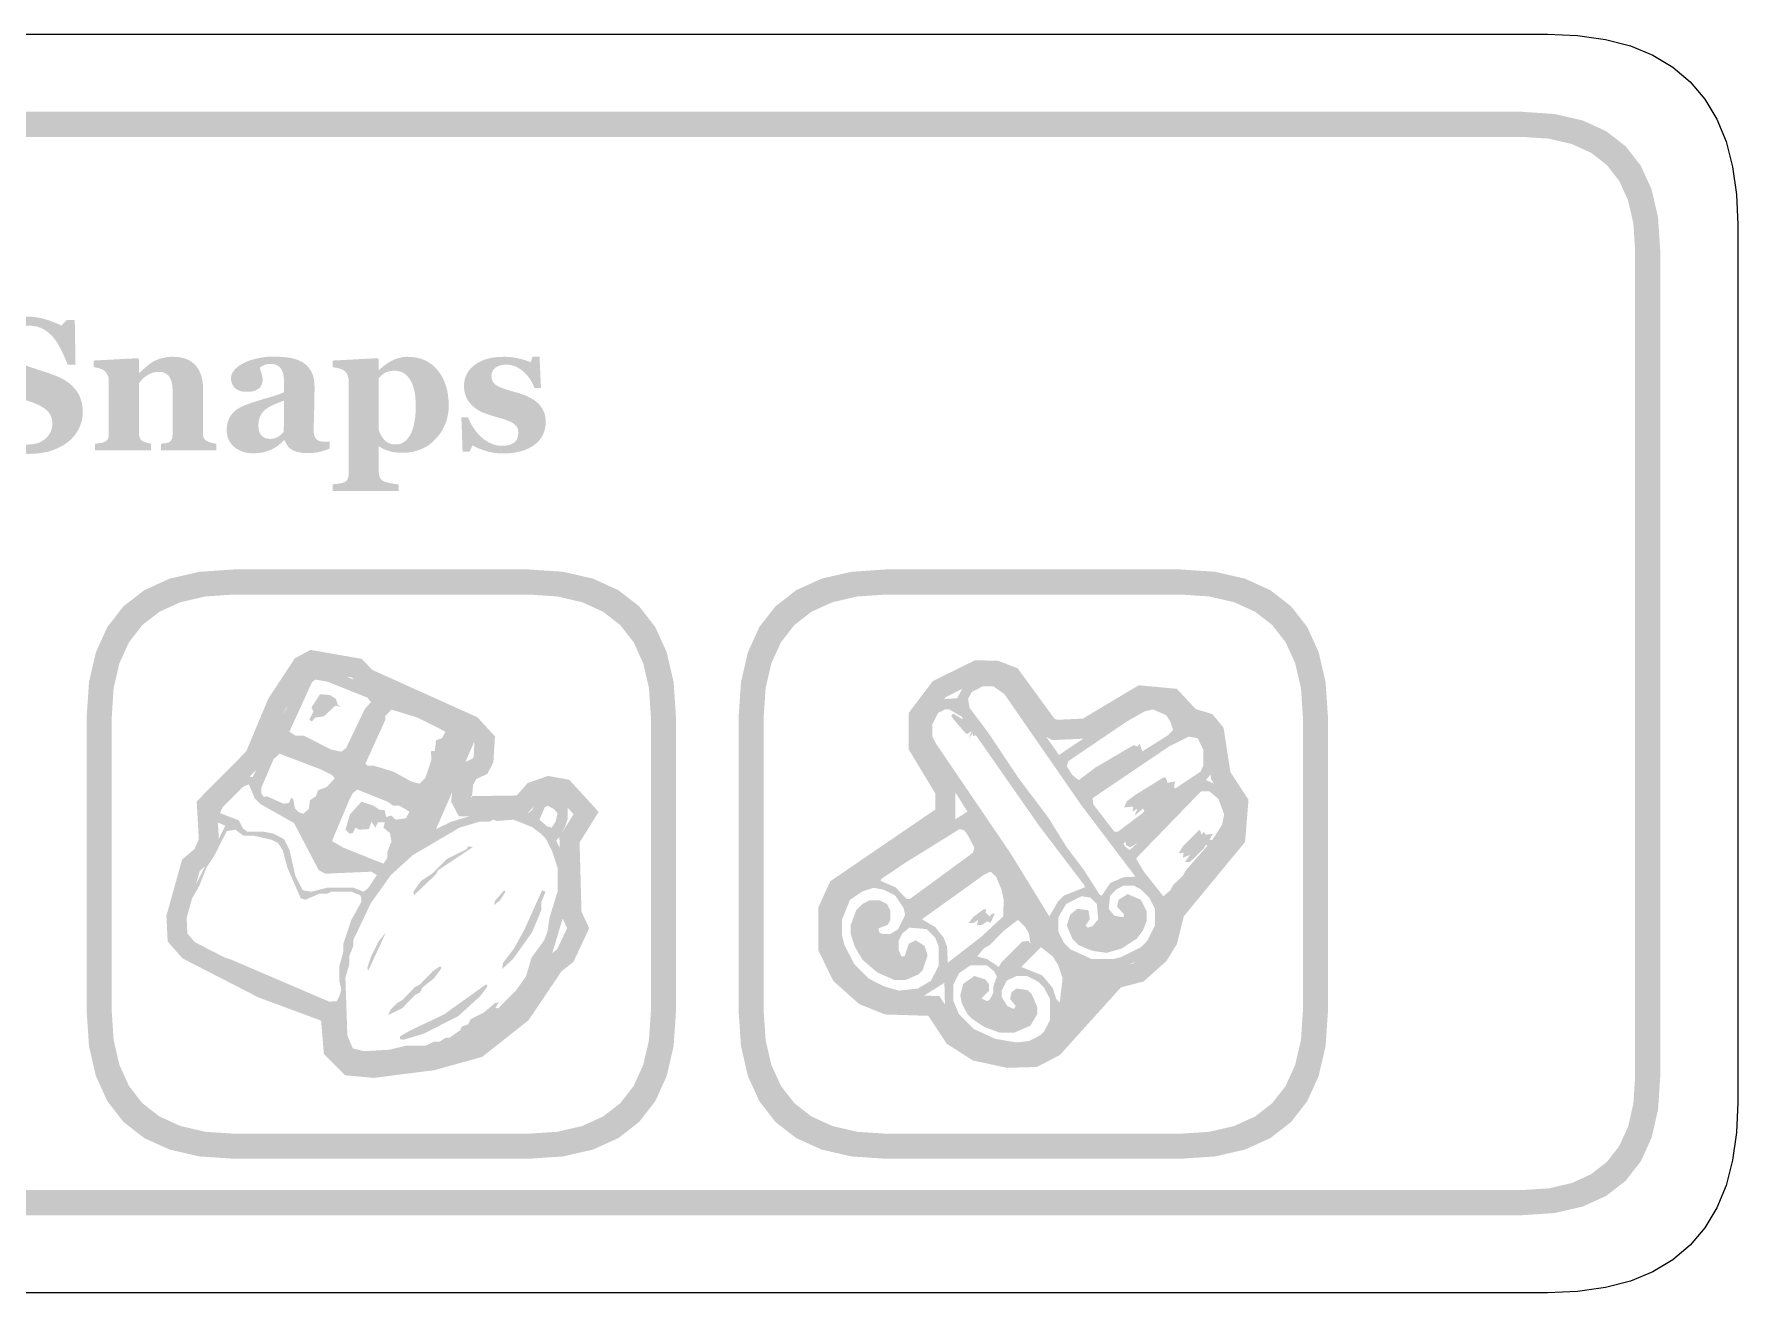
# Model space of a CAD drawing. Header units: millimetres. Extents: x 6 to 294, y 109 to 451.
# Drawn here: x 110.86 to 138.04, y 316.86 to 336.94 of the extents above; entities that cross this region are included whole.
import ezdxf

# ---------------------------------------------------------------- set-up
doc = ezdxf.new("R2010")
doc.units = ezdxf.units.MM
doc.layers.add('CUT', color=1, linetype='Continuous')
doc.layers.add('RASTER', color=7, linetype='Continuous')

msp = doc.modelspace()

# ---------------------------------------------------------------- hatches: boundary and pattern name
at = {"layer": 'RASTER'}
h = msp.add_hatch(color=7, dxfattribs=at)
h.paths.add_polyline_path([(75.2, 333.501), (75.234, 334.016), (75.338, 334.463), (75.509, 334.841), (75.75, 335.151), (76.059, 335.391), (76.438, 335.563), (76.884, 335.666), (77.4, 335.701), (134.6, 335.701), (135.116, 335.666), (135.563, 335.563), (135.941, 335.391), (136.25, 335.151), (136.491, 334.841), (136.663, 334.463), (136.766, 334.016), (136.8, 333.501), (136.8, 320.301), (136.766, 319.785), (136.663, 319.338), (136.491, 318.96), (136.25, 318.651), (135.941, 318.41), (135.563, 318.238), (135.116, 318.135), (134.6, 318.101), (77.4, 318.101), (76.884, 318.135), (76.438, 318.238), (76.059, 318.41), (75.75, 318.651), (75.509, 318.96), (75.338, 319.338), (75.234, 319.785), (75.2, 320.301)])
h.paths.add_polyline_path([(75.6, 333.501), (75.6, 320.301), (75.628, 319.879), (75.712, 319.513), (75.853, 319.204), (76.05, 318.951), (76.303, 318.754), (76.613, 318.613), (76.978, 318.529), (77.4, 318.501), (134.6, 318.501), (135.022, 318.529), (135.388, 318.613), (135.697, 318.754), (135.95, 318.951), (136.147, 319.204), (136.288, 319.513), (136.372, 319.879), (136.4, 320.301), (136.4, 333.501), (136.372, 333.923), (136.288, 334.288), (136.147, 334.598), (135.95, 334.851), (135.697, 335.048), (135.388, 335.188), (135.022, 335.273), (134.6, 335.301), (77.4, 335.301), (76.978, 335.273), (76.613, 335.188), (76.303, 335.048), (76.05, 334.851), (75.853, 334.598), (75.712, 334.288), (75.628, 333.923), (75.6, 333.501)], flags=0)
for points in [[(110.775, 330.245), (110.727, 330.246), (110.681, 330.248), (110.635, 330.252), (110.591, 330.257), (110.547, 330.263), (110.503, 330.271), (110.461, 330.281), (110.419, 330.292), (110.379, 330.304), (110.34, 330.317), (110.303, 330.33), (110.267, 330.343), (110.233, 330.357), (110.201, 330.372), (110.17, 330.387), (110.14, 330.403), (110.039, 330.301), (109.915, 330.301), (109.896, 331.052), (110.022, 331.052), (110.033, 331.025), (110.044, 330.998), (110.057, 330.97), (110.07, 330.942), (110.084, 330.914), (110.099, 330.885), (110.114, 330.856), (110.13, 330.827), (110.147, 330.797), (110.164, 330.769), (110.182, 330.741), (110.201, 330.714), (110.221, 330.688), (110.241, 330.663), (110.261, 330.638), (110.282, 330.614), (110.305, 330.59), (110.328, 330.567), (110.352, 330.546), (110.377, 330.525), (110.402, 330.506), (110.428, 330.488), (110.455, 330.471), (110.482, 330.455), (110.511, 330.44), (110.54, 330.428), (110.571, 330.417), (110.602, 330.408), (110.635, 330.402), (110.669, 330.397), (110.705, 330.394), (110.741, 330.393), (110.789, 330.395), (110.835, 330.399), (110.877, 330.407), (110.917, 330.417), (110.954, 330.431), (110.987, 330.448), (111.018, 330.468), (111.046, 330.49), (111.071, 330.516), (111.093, 330.542), (111.111, 330.571), (111.126, 330.601), (111.138, 330.632), (111.146, 330.665), (111.151, 330.7), (111.153, 330.736), (111.151, 330.766), (111.147, 330.794), (111.14, 330.822), (111.13, 330.848), (111.117, 330.873), (111.102, 330.896), (111.084, 330.919), (111.063, 330.94), (111.038, 330.961), (111.011, 330.98), (110.981, 330.999), (110.948, 331.017), (110.911, 331.035), (110.872, 331.052), (110.829, 331.068), (110.783, 331.083), (110.753, 331.093), (110.723, 331.102), (110.694, 331.112), (110.665, 331.121), (110.637, 331.13), (110.61, 331.139), (110.583, 331.148), (110.557, 331.156), (110.532, 331.165), (110.506, 331.173), (110.481, 331.182), (110.457, 331.19), (110.433, 331.199), (110.409, 331.208), (110.386, 331.216), (110.363, 331.225), (110.312, 331.247), (110.265, 331.271), (110.221, 331.298), (110.18, 331.327), (110.143, 331.358), (110.109, 331.391), (110.079, 331.426), (110.052, 331.464), (110.028, 331.503), (110.007, 331.544), (109.99, 331.585), (109.975, 331.628), (109.964, 331.672), (109.956, 331.717), (109.952, 331.764), (109.95, 331.811), (109.951, 331.841), (109.953, 331.871), (109.957, 331.901), (109.963, 331.93), (109.971, 331.959), (109.98, 331.988), (109.99, 332.017), (110.003, 332.045), (110.017, 332.072), (110.032, 332.099), (110.049, 332.126), (110.068, 332.151), (110.087, 332.176), (110.109, 332.2), (110.132, 332.223), (110.156, 332.246), (110.182, 332.267), (110.208, 332.286), (110.237, 332.304), (110.267, 332.322), (110.299, 332.338), (110.332, 332.354), (110.367, 332.369), (110.404, 332.382), (110.442, 332.395), (110.481, 332.405), (110.521, 332.414), (110.562, 332.422), (110.603, 332.428), (110.645, 332.432), (110.688, 332.434), (110.732, 332.435), (110.775, 332.434), (110.817, 332.432), (110.859, 332.428), (110.9, 332.423), (110.94, 332.416), (110.979, 332.408), (111.018, 332.399), (111.056, 332.387), (111.093, 332.376), (111.127, 332.364), (111.16, 332.352), (111.191, 332.34), (111.219, 332.328), (111.246, 332.316), (111.271, 332.304), (111.293, 332.292), (111.383, 332.379), (111.51, 332.379), (111.522, 331.67), (111.396, 331.67), (111.385, 331.699), (111.373, 331.728), (111.361, 331.757), (111.348, 331.786), (111.335, 331.815), (111.321, 331.845), (111.307, 331.874), (111.292, 331.904), (111.278, 331.933), (111.262, 331.961), (111.247, 331.988), (111.232, 332.013), (111.216, 332.038), (111.2, 332.06), (111.184, 332.082), (111.167, 332.103), (111.149, 332.123), (111.13, 332.143), (111.11, 332.161), (111.09, 332.179), (111.069, 332.195), (111.047, 332.211), (111.025, 332.225), (111.002, 332.238), (110.978, 332.25), (110.953, 332.26), (110.927, 332.269), (110.9, 332.276), (110.872, 332.281), (110.843, 332.285), (110.813, 332.288), (110.782, 332.289), (110.743, 332.287), (110.706, 332.283), (110.671, 332.276), (110.638, 332.266), (110.607, 332.254), (110.577, 332.238), (110.549, 332.22), (110.523, 332.199), (110.5, 332.176), (110.48, 332.152), (110.462, 332.126), (110.448, 332.099), (110.437, 332.071), (110.429, 332.041), (110.425, 332.01), (110.423, 331.978), (110.424, 331.948), (110.429, 331.919), (110.435, 331.891), (110.445, 331.865), (110.457, 331.84), (110.472, 331.817), (110.49, 331.795), (110.51, 331.774), (110.534, 331.755), (110.56, 331.736), (110.589, 331.718), (110.622, 331.7), (110.657, 331.683), (110.696, 331.666), (110.737, 331.651), (110.782, 331.635), (110.809, 331.626), (110.836, 331.617), (110.864, 331.608), (110.891, 331.599), (110.919, 331.589), (110.947, 331.58), (110.975, 331.571), (111.003, 331.562), (111.031, 331.553), (111.058, 331.544), (111.084, 331.535), (111.11, 331.526), (111.134, 331.517), (111.158, 331.509), (111.181, 331.5), (111.204, 331.492), (111.255, 331.47), (111.304, 331.447), (111.349, 331.421), (111.391, 331.394), (111.43, 331.365), (111.465, 331.334), (111.498, 331.3), (111.527, 331.265), (111.553, 331.228), (111.575, 331.189), (111.594, 331.147), (111.61, 331.104), (111.622, 331.058), (111.631, 331.01), (111.636, 330.96), (111.637, 330.907), (111.636, 330.874), (111.634, 330.84), (111.629, 330.807), (111.622, 330.775), (111.613, 330.742), (111.602, 330.71), (111.589, 330.678), (111.574, 330.646), (111.558, 330.616), (111.54, 330.586), (111.521, 330.558), (111.5, 330.531), (111.479, 330.506), (111.455, 330.481), (111.431, 330.459), (111.405, 330.437), (111.375, 330.415), (111.344, 330.394), (111.312, 330.374), (111.278, 330.355), (111.244, 330.338), (111.208, 330.322), (111.171, 330.308), (111.134, 330.295), (111.094, 330.283), (111.053, 330.273), (111.011, 330.265), (110.967, 330.258), (110.921, 330.252), (110.874, 330.248), (110.825, 330.246), (110.775, 330.245)], [(113.767, 330.301), (112.885, 330.301), (112.885, 330.408), (112.893, 330.408), (112.9, 330.409), (112.908, 330.41), (112.916, 330.411), (112.925, 330.412), (112.934, 330.413), (112.943, 330.414), (112.953, 330.415), (112.962, 330.416), (112.971, 330.418), (112.98, 330.419), (112.988, 330.421), (112.995, 330.423), (113.001, 330.425), (113.008, 330.427), (113.013, 330.43), (113.02, 330.434), (113.027, 330.439), (113.034, 330.444), (113.039, 330.449), (113.045, 330.456), (113.049, 330.462), (113.053, 330.469), (113.057, 330.477), (113.06, 330.485), (113.063, 330.494), (113.065, 330.504), (113.067, 330.515), (113.068, 330.526), (113.069, 330.539), (113.07, 330.553), (113.07, 330.567), (113.07, 331.253), (113.069, 331.289), (113.067, 331.323), (113.062, 331.355), (113.056, 331.384), (113.049, 331.411), (113.039, 331.435), (113.028, 331.458), (113.015, 331.478), (113.001, 331.495), (112.984, 331.511), (112.967, 331.524), (112.947, 331.534), (112.926, 331.543), (112.903, 331.549), (112.879, 331.552), (112.853, 331.553), (112.839, 331.553), (112.824, 331.552), (112.81, 331.551), (112.797, 331.549), (112.783, 331.546), (112.77, 331.543), (112.757, 331.54), (112.744, 331.536), (112.732, 331.531), (112.719, 331.526), (112.707, 331.52), (112.694, 331.514), (112.682, 331.507), (112.67, 331.5), (112.657, 331.493), (112.645, 331.484), (112.635, 331.477), (112.625, 331.47), (112.616, 331.462), (112.607, 331.455), (112.599, 331.447), (112.591, 331.44), (112.584, 331.432), (112.577, 331.424), (112.571, 331.417), (112.565, 331.409), (112.559, 331.402), (112.554, 331.395), (112.548, 331.389), (112.543, 331.382), (112.538, 331.376), (112.534, 331.37), (112.534, 330.584), (112.534, 330.571), (112.535, 330.559), (112.536, 330.547), (112.538, 330.536), (112.54, 330.526), (112.542, 330.516), (112.545, 330.507), (112.549, 330.498), (112.553, 330.489), (112.557, 330.482), (112.562, 330.474), (112.568, 330.468), (112.574, 330.461), (112.581, 330.456), (112.589, 330.45), (112.597, 330.446), (112.603, 330.443), (112.609, 330.439), (112.616, 330.436), (112.623, 330.433), (112.631, 330.43), (112.639, 330.428), (112.647, 330.425), (112.656, 330.422), (112.664, 330.42), (112.673, 330.418), (112.682, 330.416), (112.69, 330.414), (112.699, 330.412), (112.707, 330.41), (112.716, 330.409), (112.724, 330.408), (112.724, 330.301), (111.834, 330.301), (111.834, 330.408), (111.843, 330.408), (111.852, 330.409), (111.861, 330.41), (111.871, 330.411), (111.88, 330.412), (111.889, 330.413), (111.898, 330.415), (111.908, 330.416), (111.917, 330.417), (111.926, 330.419), (111.934, 330.42), (111.942, 330.422), (111.95, 330.424), (111.958, 330.426), (111.965, 330.428), (111.971, 330.43), (111.983, 330.434), (111.993, 330.439), (112.002, 330.444), (112.011, 330.45), (112.019, 330.457), (112.025, 330.464), (112.031, 330.471), (112.036, 330.48), (112.04, 330.488), (112.044, 330.498), (112.047, 330.508), (112.049, 330.518), (112.051, 330.53), (112.052, 330.542), (112.053, 330.554), (112.053, 330.567), (112.053, 331.42), (112.053, 331.431), (112.052, 331.443), (112.05, 331.454), (112.048, 331.465), (112.044, 331.476), (112.04, 331.487), (112.036, 331.498), (112.03, 331.509), (112.024, 331.52), (112.017, 331.53), (112.01, 331.54), (112.003, 331.549), (111.995, 331.558), (111.987, 331.566), (111.978, 331.574), (111.969, 331.581), (111.962, 331.585), (111.954, 331.589), (111.947, 331.593), (111.939, 331.597), (111.93, 331.601), (111.921, 331.604), (111.912, 331.607), (111.902, 331.61), (111.892, 331.613), (111.881, 331.616), (111.871, 331.618), (111.86, 331.62), (111.848, 331.622), (111.837, 331.624), (111.825, 331.625), (111.813, 331.626), (111.813, 331.733), (112.512, 331.771), (112.534, 331.75), (112.534, 331.537), (112.54, 331.537), (112.55, 331.547), (112.561, 331.556), (112.573, 331.567), (112.585, 331.577), (112.598, 331.589), (112.611, 331.6), (112.625, 331.612), (112.639, 331.625), (112.654, 331.638), (112.668, 331.649), (112.682, 331.661), (112.696, 331.672), (112.709, 331.682), (112.722, 331.691), (112.735, 331.7), (112.748, 331.709), (112.762, 331.717), (112.777, 331.725), (112.793, 331.733), (112.81, 331.741), (112.829, 331.748), (112.848, 331.755), (112.868, 331.762), (112.89, 331.769), (112.912, 331.774), (112.935, 331.779), (112.957, 331.784), (112.981, 331.787), (113.004, 331.79), (113.028, 331.792), (113.053, 331.793), (113.077, 331.793), (113.135, 331.791), (113.189, 331.785), (113.24, 331.774), (113.286, 331.76), (113.329, 331.741), (113.368, 331.717), (113.404, 331.69), (113.436, 331.658), (113.464, 331.623), (113.488, 331.585), (113.508, 331.544), (113.525, 331.5), (113.538, 331.454), (113.547, 331.405), (113.553, 331.353), (113.555, 331.298), (113.555, 330.581), (113.555, 330.567), (113.556, 330.555), (113.557, 330.543), (113.559, 330.532), (113.561, 330.521), (113.564, 330.512), (113.567, 330.503), (113.571, 330.494), (113.576, 330.486), (113.581, 330.479), (113.587, 330.472), (113.594, 330.465), (113.602, 330.459), (113.611, 330.453), (113.621, 330.448), (113.631, 330.443), (113.637, 330.44), (113.644, 330.438), (113.65, 330.435), (113.657, 330.433), (113.665, 330.43), (113.672, 330.428), (113.681, 330.425), (113.689, 330.422), (113.698, 330.42), (113.707, 330.418), (113.716, 330.416), (113.726, 330.414), (113.736, 330.412), (113.746, 330.41), (113.756, 330.409), (113.767, 330.408)], [(118.342, 330.251), (118.307, 330.252), (118.271, 330.254), (118.236, 330.257), (118.202, 330.261), (118.167, 330.267), (118.133, 330.274), (118.098, 330.283), (118.064, 330.293), (118.032, 330.303), (118.001, 330.314), (117.971, 330.325), (117.944, 330.336), (117.919, 330.347), (117.895, 330.358), (117.874, 330.37), (117.854, 330.381), (117.81, 330.282), (117.696, 330.282), (117.677, 330.828), (117.784, 330.828), (117.79, 330.811), (117.797, 330.794), (117.805, 330.776), (117.813, 330.758), (117.823, 330.739), (117.833, 330.72), (117.845, 330.7), (117.857, 330.679), (117.87, 330.659), (117.884, 330.639), (117.898, 330.62), (117.912, 330.601), (117.927, 330.583), (117.942, 330.565), (117.958, 330.548), (117.974, 330.531), (117.992, 330.515), (118.01, 330.499), (118.029, 330.484), (118.048, 330.47), (118.068, 330.456), (118.089, 330.443), (118.11, 330.431), (118.132, 330.419), (118.154, 330.409), (118.177, 330.4), (118.2, 330.392), (118.224, 330.385), (118.247, 330.38), (118.272, 330.377), (118.296, 330.375), (118.322, 330.374), (118.354, 330.375), (118.384, 330.377), (118.412, 330.381), (118.438, 330.387), (118.462, 330.394), (118.483, 330.403), (118.503, 330.414), (118.52, 330.426), (118.535, 330.44), (118.549, 330.456), (118.56, 330.473), (118.569, 330.492), (118.576, 330.513), (118.581, 330.536), (118.584, 330.56), (118.585, 330.586), (118.585, 330.601), (118.583, 330.614), (118.581, 330.628), (118.578, 330.64), (118.574, 330.652), (118.569, 330.663), (118.563, 330.673), (118.556, 330.683), (118.548, 330.692), (118.54, 330.702), (118.531, 330.71), (118.521, 330.719), (118.511, 330.727), (118.5, 330.734), (118.488, 330.742), (118.475, 330.749), (118.461, 330.756), (118.446, 330.763), (118.431, 330.77), (118.415, 330.776), (118.4, 330.782), (118.383, 330.788), (118.367, 330.794), (118.35, 330.799), (118.333, 330.804), (118.314, 330.81), (118.295, 330.815), (118.274, 330.822), (118.253, 330.828), (118.23, 330.835), (118.207, 330.841), (118.182, 330.849), (118.158, 330.856), (118.134, 330.863), (118.112, 330.871), (118.09, 330.878), (118.069, 330.886), (118.049, 330.893), (118.03, 330.9), (118.012, 330.908), (117.994, 330.916), (117.976, 330.925), (117.958, 330.935), (117.939, 330.947), (117.921, 330.959), (117.902, 330.972), (117.883, 330.987), (117.865, 331.002), (117.848, 331.017), (117.833, 331.032), (117.819, 331.049), (117.805, 331.065), (117.792, 331.083), (117.78, 331.101), (117.769, 331.12), (117.759, 331.14), (117.75, 331.161), (117.742, 331.182), (117.735, 331.205), (117.729, 331.228), (117.725, 331.253), (117.722, 331.278), (117.72, 331.305), (117.719, 331.332), (117.722, 331.382), (117.73, 331.43), (117.744, 331.476), (117.763, 331.519), (117.787, 331.559), (117.817, 331.597), (117.852, 331.633), (117.893, 331.666), (117.938, 331.696), (117.987, 331.722), (118.038, 331.744), (118.094, 331.762), (118.152, 331.776), (118.214, 331.786), (118.279, 331.791), (118.348, 331.793), (118.381, 331.793), (118.413, 331.792), (118.445, 331.79), (118.476, 331.787), (118.506, 331.783), (118.536, 331.778), (118.565, 331.773), (118.593, 331.766), (118.621, 331.76), (118.647, 331.753), (118.672, 331.745), (118.696, 331.738), (118.719, 331.73), (118.741, 331.723), (118.762, 331.715), (118.781, 331.707), (118.812, 331.793), (118.924, 331.793), (118.947, 331.294), (118.843, 331.294), (118.829, 331.331), (118.813, 331.368), (118.794, 331.402), (118.773, 331.436), (118.75, 331.468), (118.725, 331.499), (118.697, 331.529), (118.667, 331.557), (118.636, 331.583), (118.604, 331.605), (118.571, 331.624), (118.538, 331.64), (118.504, 331.652), (118.47, 331.661), (118.435, 331.666), (118.399, 331.667), (118.372, 331.667), (118.346, 331.665), (118.321, 331.661), (118.298, 331.656), (118.277, 331.649), (118.257, 331.641), (118.239, 331.632), (118.222, 331.621), (118.207, 331.608), (118.194, 331.595), (118.183, 331.58), (118.174, 331.565), (118.167, 331.548), (118.161, 331.53), (118.158, 331.511), (118.157, 331.49), (118.159, 331.463), (118.163, 331.438), (118.171, 331.415), (118.181, 331.394), (118.194, 331.375), (118.211, 331.358), (118.23, 331.343), (118.252, 331.329), (118.277, 331.317), (118.304, 331.305), (118.333, 331.293), (118.365, 331.281), (118.4, 331.269), (118.436, 331.258), (118.475, 331.246), (118.516, 331.235), (118.58, 331.218), (118.639, 331.199), (118.693, 331.178), (118.743, 331.156), (118.789, 331.132), (118.831, 331.107), (118.868, 331.08), (118.9, 331.052), (118.929, 331.021), (118.953, 330.989), (118.974, 330.955), (118.991, 330.919), (119.005, 330.881), (119.014, 330.841), (119.02, 330.799), (119.022, 330.755), (119.019, 330.697), (119.01, 330.642), (118.995, 330.59), (118.975, 330.542), (118.948, 330.497), (118.916, 330.456), (118.878, 330.417), (118.833, 330.383), (118.785, 330.352), (118.732, 330.325), (118.676, 330.302), (118.617, 330.284), (118.553, 330.27), (118.486, 330.259), (118.416, 330.253), (118.342, 330.251)]]:
    msp.add_hatch(color=7, dxfattribs=at).paths.add_polyline_path(points)
h = msp.add_hatch(color=7, dxfattribs=at)
h.paths.add_polyline_path([(115.578, 330.332), (115.561, 330.325), (115.544, 330.318), (115.526, 330.311), (115.508, 330.305), (115.488, 330.298), (115.468, 330.292), (115.447, 330.286), (115.426, 330.28), (115.403, 330.275), (115.381, 330.27), (115.358, 330.266), (115.335, 330.263), (115.312, 330.26), (115.288, 330.258), (115.264, 330.257), (115.24, 330.257), (115.196, 330.258), (115.155, 330.26), (115.118, 330.264), (115.083, 330.27), (115.051, 330.278), (115.023, 330.287), (114.997, 330.298), (114.974, 330.31), (114.954, 330.324), (114.935, 330.34), (114.918, 330.357), (114.903, 330.375), (114.889, 330.395), (114.877, 330.416), (114.867, 330.439), (114.859, 330.463), (114.85, 330.463), (114.837, 330.451), (114.825, 330.439), (114.813, 330.428), (114.801, 330.417), (114.789, 330.407), (114.777, 330.397), (114.765, 330.387), (114.754, 330.378), (114.742, 330.37), (114.73, 330.361), (114.718, 330.354), (114.706, 330.346), (114.694, 330.338), (114.681, 330.331), (114.668, 330.325), (114.655, 330.318), (114.638, 330.311), (114.621, 330.303), (114.604, 330.297), (114.587, 330.29), (114.571, 330.285), (114.555, 330.28), (114.538, 330.275), (114.522, 330.271), (114.506, 330.267), (114.487, 330.264), (114.468, 330.261), (114.446, 330.259), (114.423, 330.258), (114.398, 330.256), (114.372, 330.256), (114.344, 330.255), (114.303, 330.257), (114.263, 330.262), (114.224, 330.269), (114.187, 330.28), (114.152, 330.295), (114.118, 330.312), (114.085, 330.332), (114.054, 330.356), (114.026, 330.382), (114.002, 330.41), (113.981, 330.44), (113.964, 330.472), (113.951, 330.507), (113.942, 330.543), (113.936, 330.581), (113.934, 330.622), (113.935, 330.645), (113.936, 330.667), (113.938, 330.689), (113.941, 330.71), (113.945, 330.729), (113.949, 330.748), (113.955, 330.766), (113.961, 330.783), (113.968, 330.8), (113.975, 330.816), (113.984, 330.831), (113.993, 330.846), (114.002, 330.861), (114.013, 330.875), (114.024, 330.888), (114.035, 330.901), (114.047, 330.913), (114.058, 330.924), (114.07, 330.934), (114.083, 330.944), (114.096, 330.954), (114.109, 330.963), (114.123, 330.971), (114.137, 330.979), (114.152, 330.987), (114.167, 330.994), (114.182, 331.001), (114.198, 331.009), (114.214, 331.016), (114.23, 331.023), (114.247, 331.029), (114.264, 331.036), (114.298, 331.048), (114.333, 331.061), (114.37, 331.073), (114.409, 331.085), (114.449, 331.098), (114.491, 331.111), (114.535, 331.124), (114.58, 331.136), (114.625, 331.149), (114.666, 331.162), (114.705, 331.174), (114.74, 331.186), (114.772, 331.197), (114.801, 331.208), (114.827, 331.219), (114.85, 331.23), (114.85, 331.37), (114.85, 331.38), (114.849, 331.39), (114.849, 331.401), (114.848, 331.413), (114.848, 331.425), (114.847, 331.438), (114.845, 331.452), (114.844, 331.467), (114.842, 331.482), (114.84, 331.496), (114.838, 331.509), (114.835, 331.522), (114.832, 331.534), (114.828, 331.546), (114.824, 331.557), (114.819, 331.568), (114.814, 331.579), (114.807, 331.59), (114.8, 331.601), (114.793, 331.611), (114.784, 331.621), (114.775, 331.63), (114.765, 331.639), (114.755, 331.647), (114.743, 331.655), (114.731, 331.661), (114.718, 331.667), (114.704, 331.671), (114.689, 331.675), (114.673, 331.677), (114.656, 331.679), (114.639, 331.679), (114.623, 331.679), (114.608, 331.678), (114.594, 331.677), (114.58, 331.675), (114.567, 331.672), (114.554, 331.669), (114.542, 331.665), (114.531, 331.661), (114.521, 331.656), (114.511, 331.652), (114.501, 331.647), (114.492, 331.642), (114.484, 331.638), (114.476, 331.633), (114.469, 331.628), (114.462, 331.624), (114.463, 331.616), (114.465, 331.607), (114.467, 331.597), (114.47, 331.587), (114.473, 331.575), (114.477, 331.562), (114.482, 331.549), (114.487, 331.534), (114.491, 331.519), (114.496, 331.504), (114.499, 331.49), (114.502, 331.475), (114.504, 331.461), (114.506, 331.447), (114.507, 331.432), (114.507, 331.418), (114.507, 331.412), (114.506, 331.405), (114.505, 331.398), (114.504, 331.39), (114.502, 331.382), (114.5, 331.374), (114.497, 331.365), (114.494, 331.356), (114.49, 331.347), (114.487, 331.338), (114.482, 331.33), (114.478, 331.323), (114.473, 331.316), (114.468, 331.309), (114.462, 331.303), (114.456, 331.297), (114.447, 331.29), (114.438, 331.283), (114.429, 331.277), (114.42, 331.271), (114.411, 331.265), (114.401, 331.26), (114.391, 331.256), (114.38, 331.251), (114.369, 331.248), (114.357, 331.244), (114.343, 331.242), (114.327, 331.239), (114.311, 331.238), (114.293, 331.236), (114.273, 331.236), (114.252, 331.235), (114.222, 331.236), (114.194, 331.239), (114.168, 331.244), (114.144, 331.25), (114.122, 331.259), (114.101, 331.269), (114.083, 331.281), (114.066, 331.295), (114.051, 331.31), (114.039, 331.327), (114.028, 331.344), (114.019, 331.363), (114.012, 331.383), (114.007, 331.404), (114.004, 331.426), (114.003, 331.449), (114.004, 331.469), (114.007, 331.489), (114.012, 331.508), (114.019, 331.527), (114.029, 331.545), (114.04, 331.563), (114.053, 331.58), (114.068, 331.596), (114.085, 331.612), (114.103, 331.628), (114.121, 331.642), (114.141, 331.656), (114.161, 331.669), (114.182, 331.681), (114.204, 331.693), (114.227, 331.704), (114.251, 331.715), (114.275, 331.725), (114.3, 331.734), (114.327, 331.743), (114.354, 331.751), (114.381, 331.759), (114.41, 331.766), (114.44, 331.772), (114.469, 331.778), (114.499, 331.783), (114.527, 331.787), (114.555, 331.79), (114.583, 331.793), (114.61, 331.795), (114.636, 331.796), (114.662, 331.796), (114.698, 331.796), (114.732, 331.795), (114.766, 331.794), (114.799, 331.792), (114.831, 331.79), (114.862, 331.787), (114.893, 331.784), (114.923, 331.78), (114.952, 331.775), (114.981, 331.769), (115.009, 331.762), (115.036, 331.754), (115.062, 331.744), (115.088, 331.734), (115.113, 331.723), (115.137, 331.71), (115.159, 331.696), (115.18, 331.681), (115.2, 331.665), (115.218, 331.647), (115.236, 331.628), (115.252, 331.607), (115.267, 331.585), (115.281, 331.561), (115.294, 331.536), (115.305, 331.509), (115.314, 331.48), (115.321, 331.449), (115.327, 331.416), (115.331, 331.382), (115.334, 331.345), (115.335, 331.307), (115.335, 331.265), (115.334, 331.221), (115.334, 331.174), (115.333, 331.126), (115.332, 331.076), (115.331, 331.024), (115.33, 330.97), (115.328, 330.915), (115.327, 330.86), (115.325, 330.811), (115.324, 330.766), (115.323, 330.726), (115.322, 330.691), (115.322, 330.661), (115.322, 330.636), (115.322, 330.616), (115.322, 330.6), (115.323, 330.585), (115.324, 330.57), (115.326, 330.557), (115.329, 330.544), (115.333, 330.533), (115.337, 330.522), (115.341, 330.512), (115.347, 330.503), (115.353, 330.494), (115.359, 330.486), (115.366, 330.478), (115.374, 330.472), (115.383, 330.465), (115.392, 330.46), (115.402, 330.455), (115.409, 330.452), (115.416, 330.449), (115.425, 330.447), (115.434, 330.445), (115.444, 330.444), (115.456, 330.442), (115.468, 330.441), (115.48, 330.441), (115.494, 330.44), (115.507, 330.44), (115.519, 330.439), (115.532, 330.439), (115.544, 330.439), (115.555, 330.439), (115.567, 330.439), (115.578, 330.438)])
h.paths.add_polyline_path([(114.85, 331.095), (114.829, 331.088), (114.809, 331.08), (114.789, 331.073), (114.768, 331.065), (114.748, 331.057), (114.728, 331.048), (114.707, 331.04), (114.687, 331.031), (114.668, 331.022), (114.649, 331.013), (114.631, 331.004), (114.614, 330.994), (114.598, 330.985), (114.583, 330.975), (114.569, 330.965), (114.555, 330.956), (114.542, 330.945), (114.53, 330.934), (114.518, 330.922), (114.507, 330.909), (114.497, 330.895), (114.487, 330.881), (114.479, 330.866), (114.47, 330.851), (114.463, 330.835), (114.457, 330.818), (114.452, 330.8), (114.447, 330.781), (114.444, 330.762), (114.442, 330.742), (114.44, 330.722), (114.44, 330.701), (114.441, 330.673), (114.443, 330.648), (114.447, 330.624), (114.453, 330.602), (114.46, 330.582), (114.469, 330.565), (114.48, 330.549), (114.492, 330.535), (114.505, 330.523), (114.519, 330.513), (114.534, 330.504), (114.55, 330.497), (114.566, 330.491), (114.583, 330.487), (114.601, 330.485), (114.62, 330.484), (114.64, 330.484), (114.658, 330.486), (114.676, 330.489), (114.693, 330.492), (114.709, 330.497), (114.725, 330.502), (114.739, 330.509), (114.752, 330.517), (114.765, 330.525), (114.778, 330.534), (114.79, 330.544), (114.801, 330.554), (114.813, 330.564), (114.823, 330.575), (114.834, 330.586), (114.844, 330.598)], flags=0)
h = msp.add_hatch(color=7, dxfattribs=at)
h.paths.add_polyline_path([(117.475, 331.014), (117.472, 330.938), (117.462, 330.865), (117.446, 330.795), (117.423, 330.727), (117.394, 330.662), (117.359, 330.6), (117.317, 330.541), (117.268, 330.484), (117.215, 330.432), (117.158, 330.387), (117.098, 330.349), (117.034, 330.318), (116.967, 330.294), (116.897, 330.277), (116.823, 330.266), (116.745, 330.263), (116.711, 330.263), (116.678, 330.264), (116.647, 330.267), (116.618, 330.27), (116.59, 330.274), (116.564, 330.279), (116.54, 330.285), (116.517, 330.291), (116.495, 330.299), (116.475, 330.306), (116.455, 330.314), (116.437, 330.323), (116.419, 330.332), (116.402, 330.341), (116.387, 330.351), (116.372, 330.361), (116.36, 330.361), (116.36, 329.949), (116.36, 329.937), (116.362, 329.924), (116.363, 329.913), (116.366, 329.901), (116.369, 329.89), (116.373, 329.88), (116.377, 329.87), (116.383, 329.86), (116.389, 329.851), (116.395, 329.842), (116.402, 329.834), (116.41, 329.827), (116.418, 329.82), (116.427, 329.814), (116.437, 329.809), (116.447, 329.804), (116.457, 329.8), (116.468, 329.796), (116.481, 329.793), (116.494, 329.789), (116.509, 329.785), (116.524, 329.782), (116.541, 329.778), (116.559, 329.775), (116.576, 329.772), (116.593, 329.769), (116.61, 329.766), (116.625, 329.764), (116.64, 329.762), (116.654, 329.761), (116.667, 329.76), (116.679, 329.759), (116.679, 329.65), (115.622, 329.65), (115.622, 329.759), (115.631, 329.76), (115.641, 329.761), (115.652, 329.762), (115.663, 329.763), (115.675, 329.764), (115.687, 329.766), (115.7, 329.768), (115.714, 329.77), (115.728, 329.772), (115.74, 329.774), (115.752, 329.776), (115.763, 329.778), (115.773, 329.78), (115.782, 329.782), (115.79, 329.784), (115.798, 329.787), (115.809, 329.791), (115.819, 329.796), (115.829, 329.802), (115.837, 329.808), (115.844, 329.816), (115.851, 329.824), (115.857, 329.832), (115.861, 329.842), (115.865, 329.851), (115.869, 329.862), (115.872, 329.872), (115.874, 329.883), (115.876, 329.894), (115.877, 329.906), (115.878, 329.918), (115.878, 329.93), (115.878, 331.429), (115.877, 331.441), (115.875, 331.452), (115.873, 331.463), (115.87, 331.474), (115.867, 331.485), (115.864, 331.495), (115.86, 331.504), (115.855, 331.514), (115.851, 331.523), (115.845, 331.531), (115.839, 331.54), (115.832, 331.548), (115.824, 331.556), (115.816, 331.564), (115.807, 331.571), (115.798, 331.578), (115.79, 331.583), (115.782, 331.587), (115.773, 331.591), (115.764, 331.596), (115.754, 331.599), (115.743, 331.603), (115.732, 331.606), (115.72, 331.61), (115.708, 331.613), (115.696, 331.615), (115.684, 331.618), (115.672, 331.62), (115.66, 331.622), (115.648, 331.624), (115.636, 331.625), (115.625, 331.626), (115.625, 331.733), (116.338, 331.771), (116.36, 331.752), (116.36, 331.59), (116.372, 331.587), (116.396, 331.611), (116.421, 331.633), (116.447, 331.654), (116.474, 331.674), (116.501, 331.692), (116.529, 331.709), (116.557, 331.725), (116.586, 331.739), (116.616, 331.752), (116.645, 331.763), (116.675, 331.772), (116.704, 331.78), (116.733, 331.786), (116.762, 331.79), (116.791, 331.793), (116.82, 331.793), (116.894, 331.79), (116.964, 331.78), (117.03, 331.763), (117.091, 331.74), (117.149, 331.71), (117.203, 331.673), (117.253, 331.629), (117.299, 331.579), (117.34, 331.523), (117.376, 331.463), (117.406, 331.399), (117.431, 331.33), (117.45, 331.258), (117.464, 331.181), (117.472, 331.1), (117.475, 331.014)])
h.paths.add_polyline_path([(116.949, 331.008), (116.949, 331.036), (116.948, 331.063), (116.947, 331.089), (116.945, 331.116), (116.943, 331.142), (116.94, 331.168), (116.937, 331.193), (116.933, 331.219), (116.928, 331.243), (116.923, 331.267), (116.917, 331.291), (116.911, 331.314), (116.903, 331.336), (116.895, 331.357), (116.886, 331.378), (116.876, 331.398), (116.865, 331.417), (116.854, 331.435), (116.842, 331.453), (116.83, 331.469), (116.816, 331.484), (116.802, 331.498), (116.787, 331.512), (116.771, 331.524), (116.754, 331.535), (116.737, 331.544), (116.718, 331.553), (116.699, 331.559), (116.678, 331.564), (116.657, 331.568), (116.635, 331.57), (116.612, 331.571), (116.589, 331.57), (116.567, 331.569), (116.546, 331.566), (116.526, 331.563), (116.508, 331.558), (116.491, 331.552), (116.475, 331.546), (116.46, 331.538), (116.446, 331.529), (116.432, 331.52), (116.419, 331.51), (116.406, 331.5), (116.394, 331.489), (116.382, 331.477), (116.371, 331.465), (116.36, 331.452), (116.36, 330.622), (116.363, 330.614), (116.366, 330.606), (116.369, 330.597), (116.373, 330.588), (116.377, 330.578), (116.382, 330.568), (116.388, 330.557), (116.394, 330.546), (116.4, 330.535), (116.406, 330.524), (116.412, 330.514), (116.419, 330.505), (116.425, 330.496), (116.431, 330.487), (116.437, 330.479), (116.444, 330.472), (116.453, 330.463), (116.463, 330.454), (116.473, 330.445), (116.483, 330.438), (116.493, 330.431), (116.504, 330.424), (116.516, 330.419), (116.527, 330.414), (116.539, 330.409), (116.551, 330.405), (116.563, 330.402), (116.576, 330.399), (116.589, 330.397), (116.602, 330.396), (116.616, 330.395), (116.63, 330.395), (116.665, 330.397), (116.699, 330.404), (116.73, 330.416), (116.76, 330.434), (116.788, 330.455), (116.815, 330.482), (116.839, 330.514), (116.862, 330.551), (116.882, 330.592), (116.9, 330.638), (116.915, 330.688), (116.927, 330.743), (116.937, 330.802), (116.944, 330.867), (116.948, 330.935), (116.949, 331.008)], flags=0)
h = msp.add_hatch(color=7, dxfattribs=at)
h.paths.add_polyline_path([(111.7, 326.051), (111.737, 326.602), (111.847, 327.079), (112.03, 327.483), (112.287, 327.813), (112.618, 328.07), (113.022, 328.254), (113.499, 328.364), (114.05, 328.401), (118.75, 328.401), (119.301, 328.364), (119.778, 328.254), (120.182, 328.07), (120.513, 327.813), (120.77, 327.483), (120.953, 327.079), (121.063, 326.602), (121.1, 326.051), (121.1, 321.351), (121.063, 320.8), (120.953, 320.323), (120.77, 319.919), (120.512, 319.588), (120.182, 319.331), (119.778, 319.148), (119.301, 319.038), (118.75, 319.001), (114.05, 319.001), (113.499, 319.038), (113.022, 319.148), (112.618, 319.331), (112.288, 319.588), (112.03, 319.919), (111.847, 320.323), (111.737, 320.8), (111.7, 321.351)])
h.paths.add_polyline_path([(112.1, 326.051), (112.1, 321.351), (112.13, 320.894), (112.222, 320.498), (112.374, 320.163), (112.587, 319.888), (112.862, 319.675), (113.197, 319.523), (113.593, 319.431), (114.05, 319.401), (118.75, 319.401), (119.207, 319.431), (119.603, 319.523), (119.938, 319.675), (120.213, 319.888), (120.426, 320.163), (120.578, 320.498), (120.67, 320.894), (120.7, 321.351), (120.7, 326.051), (120.67, 326.508), (120.578, 326.904), (120.426, 327.239), (120.213, 327.513), (119.938, 327.727), (119.603, 327.879), (119.207, 327.97), (118.75, 328.001), (114.05, 328.001), (113.593, 327.97), (113.197, 327.879), (112.862, 327.727), (112.587, 327.513), (112.374, 327.239), (112.222, 326.904), (112.13, 326.508), (112.1, 326.051)], flags=0)
h = msp.add_hatch(color=7, dxfattribs=at)
h.paths.add_polyline_path([(122.1, 326.051), (122.137, 326.602), (122.247, 327.079), (122.43, 327.483), (122.688, 327.813), (123.018, 328.07), (123.422, 328.254), (123.899, 328.364), (124.45, 328.401), (129.15, 328.401), (129.701, 328.364), (130.178, 328.254), (130.582, 328.07), (130.913, 327.813), (131.17, 327.483), (131.353, 327.079), (131.463, 326.602), (131.5, 326.051), (131.5, 321.351), (131.463, 320.8), (131.353, 320.323), (131.17, 319.919), (130.913, 319.588), (130.582, 319.331), (130.178, 319.148), (129.701, 319.038), (129.15, 319.001), (124.45, 319.001), (123.899, 319.038), (123.422, 319.148), (123.018, 319.331), (122.687, 319.588), (122.43, 319.919), (122.247, 320.323), (122.137, 320.8), (122.1, 321.351)])
h.paths.add_polyline_path([(122.5, 326.051), (122.5, 321.351), (122.53, 320.894), (122.622, 320.498), (122.774, 320.163), (122.988, 319.888), (123.262, 319.675), (123.597, 319.523), (123.993, 319.431), (124.45, 319.401), (129.15, 319.401), (129.607, 319.431), (130.003, 319.523), (130.338, 319.675), (130.612, 319.888), (130.826, 320.163), (130.978, 320.498), (131.07, 320.894), (131.1, 321.351), (131.1, 326.051), (131.07, 326.508), (130.978, 326.904), (130.826, 327.239), (130.613, 327.513), (130.338, 327.727), (130.003, 327.879), (129.607, 327.97), (129.15, 328.001), (124.45, 328.001), (123.993, 327.97), (123.597, 327.879), (123.262, 327.727), (122.988, 327.513), (122.774, 327.239), (122.622, 326.904), (122.53, 326.508), (122.5, 326.051)], flags=0)
h = msp.add_hatch(color=7, dxfattribs=at)
h.paths.add_polyline_path([(115.27, 327.118), (116.088, 326.975), (116.26, 326.797), (117.934, 326.043), (118.213, 325.738), (118.187, 325.324), (118.092, 325.14), (117.915, 325.059), (117.866, 324.968), (117.843, 324.76), (117.83, 324.785), (118.56, 324.796), (118.735, 324.994), (119.06, 325.108), (119.398, 325.046), (119.867, 324.534), (119.563, 324.047), (119.593, 322.946), (119.715, 322.676), (119.464, 322.14), (119.275, 321.992), (118.748, 321.21), (118.008, 320.626), (117.241, 320.413), (116.277, 320.291), (115.822, 320.333), (115.484, 320.671), (115.441, 321.189), (115.429, 321.208), (114.444, 321.573), (113.228, 322.197), (112.992, 322.467), (112.972, 322.877), (113.222, 323.772), (113.42, 323.943), (113.489, 324.095), (113.455, 324.702), (114.246, 325.5), (114.597, 326.34), (115.02, 326.983)])
h.paths.add_polyline_path([(115.324, 326.784), (115.243, 326.74), (114.881, 326.189), (114.517, 325.319), (113.782, 324.578), (113.812, 324.035), (113.683, 323.747), (113.504, 323.593), (113.294, 322.841), (113.306, 322.594), (113.428, 322.454), (114.574, 321.866), (115.638, 321.472), (115.753, 321.298), (115.794, 320.814), (115.967, 320.641), (116.271, 320.613), (117.178, 320.728), (117.86, 320.917), (118.511, 321.431), (119.038, 322.213), (119.206, 322.345), (119.363, 322.678), (119.275, 322.873), (119.241, 324.135), (119.467, 324.497), (119.234, 324.751), (119.086, 324.778), (118.92, 324.72), (118.706, 324.478), (117.636, 324.463), (117.514, 324.699), (117.555, 325.065), (117.684, 325.306), (117.859, 325.385), (117.872, 325.411), (117.885, 325.622), (117.742, 325.778), (116.072, 326.53), (115.93, 326.678), (115.324, 326.784)], flags=0)
h = msp.add_hatch(color=7, dxfattribs=at)
h.paths.add_polyline_path([(115.294, 326.858), (115.412, 326.868), (115.732, 326.74), (117.455, 326.006), (117.784, 325.824), (117.87, 325.623), (117.273, 324.26), (117.519, 324.378), (118.061, 324.538), (118.476, 324.57), (118.732, 324.506), (118.805, 324.56), (118.882, 324.739), (118.955, 324.793), (119.147, 324.793), (119.316, 324.707), (119.37, 324.602), (119.37, 324.41), (119.338, 324.314), (119.252, 324.145), (119.188, 324.081), (119.338, 323.772), (119.37, 323.612), (119.37, 323.261), (119.338, 323.197), (119.306, 322.878), (119.115, 322.24), (118.965, 321.943), (118.646, 321.496), (118.294, 321.145), (118.007, 320.953), (117.647, 320.771), (117.327, 320.676), (117.008, 320.644), (116.944, 320.612), (116.753, 320.612), (116.434, 320.548), (115.987, 320.548), (115.818, 320.634), (115.7, 320.835), (115.7, 321.346), (115.677, 321.387), (114.774, 321.761), (113.858, 322.185), (113.912, 322.208), (114.008, 322.176), (115.572, 321.506), (115.69, 321.515), (115.732, 321.601), (115.763, 321.697), (115.732, 321.825), (115.732, 322.08), (115.795, 322.304), (115.795, 322.431), (115.923, 322.814), (116.083, 323.101), (116.083, 323.165), (116.06, 323.207), (115.923, 323.261), (115.604, 323.261), (115.54, 323.229), (115.412, 323.229), (115.189, 323.133), (115.115, 323.156), (114.902, 323.644), (114.828, 323.922), (114.752, 324.037), (114.646, 324.091), (114.359, 324.155), (114.199, 324.155), (114.072, 324.25), (113.935, 324.228), (113.73, 323.826), (113.615, 323.654), (113.497, 323.357), (113.37, 323.133), (113.306, 322.974), (113.306, 322.878), (113.242, 322.75), (113.242, 322.655), (113.296, 322.549), (113.392, 322.454), (113.839, 322.217), (113.721, 322.24), (113.36, 322.422), (113.264, 322.517), (113.21, 322.623), (113.21, 322.814), (113.306, 323.101), (113.912, 324.314), (113.711, 324.4), (113.689, 324.57), (113.826, 324.752), (113.89, 324.784), (114.094, 324.994), (114.273, 325.103), (114.349, 325.09), (115.147, 326.718), (115.211, 326.813)])
h.paths.add_polyline_path([(115.348, 326.644), (115.294, 326.603), (114.934, 325.814), (115.029, 325.751), (115.157, 325.751), (115.604, 325.527), (115.763, 325.495), (115.837, 325.55), (116.137, 326.175), (116.233, 326.284), (116.178, 326.357), (115.54, 326.612)], flags=0)
h.paths.add_polyline_path([(115.422, 326.411), (115.581, 326.399), (115.677, 326.335), (115.709, 326.239), (115.754, 326.207), (115.668, 326.229), (115.486, 326.06), (115.348, 326.038), (115.285, 325.974), (115.253, 326.006), (115.317, 326.134), (115.285, 326.197)], flags=0)
h.paths.add_polyline_path([(116.561, 326.166), (116.466, 326.07), (116.466, 326.006), (116.146, 325.304), (116.178, 325.272), (116.274, 325.272), (116.593, 325.176), (116.881, 325.017), (117.008, 324.985), (117.104, 325.08), (117.2, 325.368), (117.19, 325.505), (117.254, 325.505), (117.273, 325.677), (117.369, 325.709), (117.423, 325.814), (116.976, 326.038)], flags=0)
h.paths.add_polyline_path([(114.774, 325.463), (114.678, 325.368), (114.487, 324.921), (114.487, 324.825), (114.528, 324.771), (114.573, 324.784), (114.838, 324.665), (114.924, 324.675), (114.965, 324.761), (114.997, 324.729), (115.02, 324.592), (115.084, 324.528), (115.157, 324.506), (115.243, 324.579), (115.262, 324.72), (115.358, 324.784), (115.39, 324.879), (115.53, 324.93), (115.658, 325.071), (115.613, 325.122), (115.444, 325.208)], flags=0)
h.paths.add_polyline_path([(114.286, 324.975), (114.19, 324.93), (113.871, 324.611), (113.826, 324.515), (114.126, 324.4), (114.19, 324.273), (114.263, 324.219), (114.519, 324.219), (114.678, 324.187), (114.847, 324.1), (114.934, 323.931), (115.029, 323.516), (115.147, 323.283), (115.285, 323.261), (115.54, 323.325), (115.955, 323.325), (116.115, 323.261), (116.188, 323.315), (116.328, 323.526), (116.242, 323.58), (115.508, 323.548), (115.403, 323.603), (115.007, 324.356), (114.477, 324.656), (114.381, 324.752)], flags=0)
h.paths.add_polyline_path([(116.019, 324.889), (115.945, 324.835), (115.891, 324.729), (115.613, 324.069), (115.795, 323.963), (116.434, 323.708), (116.498, 323.804), (116.498, 323.899), (116.561, 324.059), (116.539, 324.196), (116.434, 324.282), (116.456, 324.369), (116.348, 324.369), (116.306, 324.282), (116.242, 324.378), (116.201, 324.26), (116.051, 324.25), (115.987, 324.282), (115.945, 324.196), (115.891, 324.187), (115.827, 324.25), (115.901, 324.496), (116.083, 324.697), (116.274, 324.633), (116.37, 324.57), (116.456, 324.56), (116.475, 324.452), (116.561, 324.474), (116.625, 324.41), (116.794, 324.432), (116.849, 324.538), (116.689, 324.633), (116.593, 324.633), (116.498, 324.697)], flags=0)
h.paths.add_polyline_path([(119.051, 324.633), (119.009, 324.611), (118.923, 324.41), (119.041, 324.305), (119.115, 324.282), (119.179, 324.378), (119.211, 324.506), (119.156, 324.579)], flags=0)
h.paths.add_polyline_path([(118.189, 324.41), (118.125, 324.378), (117.966, 324.378), (117.647, 324.282), (116.903, 323.845), (116.552, 323.526), (116.233, 323.079), (115.955, 322.495), (115.955, 322.399), (115.891, 322.24), (115.891, 322.112), (115.827, 321.889), (115.859, 320.963), (115.945, 320.762), (116.124, 320.717), (116.529, 320.74), (116.785, 320.803), (117.104, 320.803), (117.232, 320.867), (117.327, 320.867), (117.423, 320.931), (117.487, 320.931), (117.656, 321.049), (117.688, 321.113), (117.784, 321.145), (117.828, 321.228), (118.039, 321.336), (118.211, 321.483), (118.275, 321.496), (118.221, 321.41), (118.263, 321.4), (118.55, 321.688), (118.709, 321.911), (118.796, 322.208), (118.997, 322.485), (119.051, 322.623), (119.083, 322.846), (119.211, 323.261), (119.211, 323.644), (119.124, 323.909), (119.029, 324.1), (118.933, 324.196), (118.805, 324.292), (118.508, 324.41), (118.243, 324.388)], flags=0)
h.paths.add_polyline_path([(117.784, 323.986), (117.86, 323.973), (117.305, 323.603), (117.273, 323.539), (116.922, 323.207), (116.912, 323.261), (117.031, 323.43), (117.222, 323.558), (117.445, 323.781), (117.765, 323.941)], flags=0)
h.paths.add_polyline_path([(118.358, 323.283), (118.381, 323.261), (118.294, 323.124), (118.199, 323.047), (118.211, 323.111)], flags=0)
h.paths.add_polyline_path([(118.965, 323.283), (119.019, 323.261), (118.955, 323.101), (118.955, 322.974), (118.805, 322.613), (118.499, 322.185), (118.326, 322.026), (118.339, 322.122), (118.518, 322.358), (118.677, 322.645)], flags=0)
h.paths.add_polyline_path([(116.475, 322.613), (116.188, 321.994), (116.178, 322.048), (116.242, 322.24), (116.36, 322.473)], flags=0)
h.paths.add_polyline_path([(117.337, 322.071), (117.359, 322.048), (117.337, 322.007), (117.241, 321.879), (117.062, 321.739), (117.018, 321.656), (116.935, 321.611), (116.731, 321.4), (116.507, 321.292), (116.552, 321.387), (116.648, 321.483), (116.731, 321.528), (116.935, 321.739), (117.018, 321.783), (117.222, 321.994)], flags=0)
h.paths.add_polyline_path([(118.071, 321.783), (118.093, 321.761), (118.071, 321.719), (117.975, 321.592), (117.624, 321.273), (117.072, 320.995), (116.753, 320.899), (116.699, 320.909), (116.699, 320.953), (116.839, 321.036), (117.401, 321.304)], flags=0)
h = msp.add_hatch(color=7, dxfattribs=at)
h.paths.add_polyline_path([(125.872, 326.953), (126.241, 326.944), (126.552, 326.823), (127.136, 326.023), (127.175, 326.003), (127.591, 326.022), (128.482, 326.554), (129.09, 326.497), (129.393, 326.173), (129.656, 326.094), (129.836, 325.875), (129.944, 325.17), (130.233, 324.727), (130.178, 324.054), (129.201, 322.868), (129.09, 322.423), (128.924, 322.155), (128.56, 321.829), (128.197, 321.734), (127.226, 320.657), (126.86, 320.466), (126.382, 320.451), (125.839, 320.568), (125.418, 320.836), (125.126, 321.281), (124.435, 321.303), (124.024, 321.468), (123.608, 321.839), (123.371, 322.329), (123.371, 323.01), (123.561, 323.427), (125.239, 324.573), (125.239, 324.825), (124.81, 325.535), (124.81, 326.109), (125.197, 326.621)])
h.paths.add_polyline_path([(125.943, 326.631), (125.406, 326.367), (125.13, 326.002), (125.13, 325.624), (125.559, 324.915), (125.559, 324.404), (123.815, 323.213), (123.691, 322.94), (123.691, 322.402), (123.868, 322.035), (124.195, 321.744), (124.501, 321.621), (125.303, 321.596), (125.648, 321.069), (125.963, 320.869), (126.411, 320.772), (126.777, 320.784), (127.027, 320.914), (128.024, 322.02), (128.404, 322.119), (128.676, 322.362), (128.792, 322.549), (128.908, 323.015), (129.867, 324.18), (129.905, 324.644), (129.638, 325.052), (129.533, 325.74), (129.471, 325.815), (129.219, 325.891), (128.939, 326.19), (128.556, 326.226), (127.686, 325.706), (127.104, 325.679), (126.922, 325.773), (126.348, 326.559), (126.177, 326.626), (125.943, 326.631)], flags=0)
h = msp.add_hatch(color=7, dxfattribs=at)
h.paths.add_polyline_path([(125.938, 326.695), (126.162, 326.705), (126.406, 326.581), (127.21, 325.442), (128.261, 326.146), (128.573, 326.303), (128.84, 326.303), (129.018, 326.213), (129.085, 326.146), (129.199, 325.925), (129.41, 325.901), (129.554, 325.811), (129.677, 325.566), (129.677, 325.265), (129.62, 325.121), (129.554, 325.041), (129.788, 324.94), (129.888, 324.84), (130.012, 324.528), (129.979, 324.294), (129.821, 324.016), (128.931, 322.965), (128.907, 322.721), (128.84, 322.52), (128.75, 322.376), (128.516, 322.175), (128.06, 321.994), (127.913, 321.807), (127.726, 321.626), (127.679, 321.539), (127.424, 321.291), (127.377, 321.204), (127.009, 320.836), (126.765, 320.712), (126.296, 320.712), (125.961, 320.812), (125.683, 320.97), (125.549, 321.104), (125.425, 321.314), (125.392, 321.415), (125.382, 321.807), (125.024, 321.582), (124.789, 321.515), (124.522, 321.549), (124.143, 321.706), (124.043, 321.773), (123.775, 322.074), (123.618, 322.419), (123.618, 322.587), (123.584, 322.654), (123.651, 323.022), (123.808, 323.3), (125.75, 324.539), (125.369, 325.141), (125.181, 325.389), (125.057, 325.633), (125.024, 325.868), (125.134, 326.159), (125.215, 326.246), (125.392, 326.336), (125.583, 326.346), (125.717, 326.581)])
h.paths.add_polyline_path([(125.995, 326.537), (125.817, 326.447), (125.76, 326.336), (125.784, 326.192), (126.072, 325.811), (126.554, 325.088), (127.043, 324.438), (127.324, 323.983), (127.612, 323.601), (127.859, 323.213), (127.893, 323.199), (128.027, 323.4), (128.238, 323.491), (128.429, 323.501), (127.558, 324.652), (126.339, 326.413), (126.162, 326.537)], flags=0)
h.paths.add_polyline_path([(125.392, 326.169), (125.282, 326.112), (125.191, 325.935), (125.191, 325.734), (125.248, 325.623), (126.44, 323.869), (127.056, 322.865), (127.19, 323.099), (127.29, 323.199), (127.625, 323.333), (127.612, 323.367), (126.889, 324.318), (125.884, 325.757), (125.837, 325.744), (125.837, 325.791), (125.77, 325.71), (125.817, 325.824), (125.75, 325.777), (125.717, 325.791), (125.516, 326.025), (125.492, 326.069), (125.526, 326.102), (125.67, 326.012), (125.67, 326.045), (125.459, 326.169)], flags=0)
h.paths.add_polyline_path([(128.706, 326.169), (128.573, 326.136), (128.295, 325.978), (127.357, 325.342), (127.334, 325.265), (127.424, 325.121), (127.525, 325.041), (127.792, 325.242), (128.362, 325.576), (128.405, 325.6), (128.462, 325.576), (128.496, 325.623), (128.539, 325.499), (128.951, 325.757), (129.031, 325.844), (128.984, 325.978), (128.917, 326.079)], flags=0)
h.paths.add_polyline_path([(129.276, 325.734), (128.964, 325.576), (127.746, 324.753), (127.759, 324.652), (128.094, 324.217), (128.147, 324.217), (128.549, 324.518), (128.573, 324.562), (128.549, 324.585), (128.415, 324.472), (128.462, 324.585), (128.382, 324.539), (128.395, 324.619), (128.248, 324.605), (128.295, 324.706), (128.429, 324.806), (128.884, 325.088), (128.917, 325.074), (128.941, 324.997), (129.065, 325.021), (129.041, 324.93), (129.065, 324.907), (129.466, 325.175), (129.51, 325.265), (129.51, 325.533), (129.42, 325.71)], flags=0)
h.paths.add_polyline_path([(129.477, 324.863), (128.439, 323.792), (128.563, 323.581), (128.874, 323.189), (128.984, 323.28), (129.031, 323.367), (129.185, 323.514), (129.232, 323.601), (129.577, 323.993), (129.554, 324.016), (129.52, 323.949), (129.299, 323.735), (129.219, 323.735), (129.299, 323.849), (129.185, 323.802), (129.199, 323.882), (129.118, 323.869), (129.185, 323.983), (129.453, 324.251), (129.487, 324.17), (129.52, 324.217), (129.554, 324.17), (129.667, 324.184), (129.61, 324.093), (129.654, 324.083), (129.811, 324.328), (129.845, 324.495), (129.754, 324.739), (129.61, 324.863)], flags=0)
h.paths.add_polyline_path([(125.626, 324.261), (124.779, 323.735), (124.378, 323.467), (124.364, 323.434), (124.599, 323.333), (124.779, 323.146), (124.833, 323.146), (125.837, 323.882), (125.861, 323.959), (125.77, 324.137), (125.703, 324.237)], flags=0)
h.paths.add_polyline_path([(128.271, 324.06), (128.238, 324.026), (128.261, 323.983), (128.338, 323.926), (128.462, 324.036), (128.348, 323.969), (128.281, 324.003)], flags=0)
h.paths.add_polyline_path([(126.119, 323.581), (126.018, 323.534), (125.024, 322.821), (125.235, 322.697), (125.369, 322.53), (125.425, 322.386), (125.436, 322.128), (125.971, 322.543), (126.319, 322.865), (126.329, 323.122), (126.296, 323.29), (126.206, 323.501)], flags=0)
h.paths.add_polyline_path([(128.238, 323.357), (128.127, 323.3), (128.027, 323.199), (128.003, 322.988), (128.094, 322.878), (128.238, 322.854), (128.248, 322.898), (128.137, 323.022), (128.161, 323.132), (128.305, 323.223), (128.516, 323.132), (128.606, 322.955), (128.606, 322.788), (128.549, 322.644), (128.449, 322.51), (128.204, 322.352), (127.97, 322.285), (127.736, 322.319), (127.525, 322.409), (127.424, 322.51), (127.334, 322.721), (127.391, 322.898), (127.501, 322.988), (127.679, 322.965), (127.702, 322.821), (127.635, 322.721), (127.669, 322.687), (127.746, 322.711), (127.836, 322.821), (127.813, 323.065), (127.712, 323.166), (127.568, 323.189), (127.324, 323.065), (127.2, 322.854), (127.2, 322.62), (127.29, 322.443), (127.391, 322.342), (127.736, 322.185), (128.07, 322.185), (128.204, 322.218), (128.516, 322.376), (128.616, 322.476), (128.74, 322.721), (128.74, 322.988), (128.65, 323.166), (128.516, 323.3), (128.405, 323.357)], flags=0)
h.paths.add_polyline_path([(124.254, 323.323), (124.076, 323.266), (123.875, 323.132), (123.751, 322.821), (123.751, 322.553), (123.785, 322.419), (123.942, 322.108), (124.177, 321.874), (124.421, 321.75), (124.655, 321.683), (124.957, 321.716), (125.168, 321.84), (125.292, 322.084), (125.292, 322.386), (125.235, 322.53), (125.101, 322.664), (124.823, 322.687), (124.712, 322.597), (124.655, 322.486), (124.655, 322.319), (124.699, 322.228), (124.746, 322.228), (124.813, 322.429), (124.923, 322.486), (125.067, 322.396), (125.114, 322.242), (125.034, 322.007), (124.967, 321.941), (124.756, 321.85), (124.588, 321.85), (124.311, 321.974), (124.076, 322.175), (123.952, 322.386), (123.885, 322.587), (123.885, 322.721), (123.976, 322.965), (124.076, 323.065), (124.187, 323.122), (124.354, 323.122), (124.465, 323.065), (124.522, 322.955), (124.522, 322.821), (124.478, 322.731), (124.331, 322.677), (124.344, 322.61), (124.388, 322.587), (124.522, 322.587), (124.645, 322.664), (124.756, 322.888), (124.732, 322.998), (124.599, 323.199), (124.421, 323.29)], flags=0)
h.paths.add_polyline_path([(126.005, 322.978), (126.052, 322.978), (126.038, 322.932), (126.105, 322.865), (126.139, 322.911), (126.185, 322.911), (126.119, 322.764), (126.062, 322.788), (125.985, 322.731), (125.904, 322.731), (125.918, 322.811), (125.851, 322.764), (125.77, 322.764), (125.851, 322.865)], flags=0)
h.paths.add_polyline_path([(126.554, 322.811), (126.319, 322.63), (126.105, 322.409), (126.018, 322.362), (125.904, 322.228), (126.062, 322.185), (126.252, 322.061), (126.286, 322.128), (126.621, 322.463), (126.721, 322.476), (126.755, 322.429), (126.731, 322.587), (126.674, 322.697)], flags=0)
h.paths.add_polyline_path([(126.922, 322.376), (126.607, 322.061), (126.942, 321.927), (127.11, 321.726), (127.166, 321.549), (127.223, 321.492), (127.267, 321.884), (127.2, 322.084), (127.11, 322.228)], flags=0)
h.paths.add_polyline_path([(125.794, 322.084), (125.616, 321.961), (125.526, 321.783), (125.526, 321.515), (125.616, 321.304), (125.851, 321.07), (126.196, 320.913), (126.54, 320.856), (126.731, 320.879), (126.909, 320.97), (126.976, 321.037), (127.066, 321.214), (127.066, 321.549), (126.976, 321.726), (126.875, 321.827), (126.698, 321.917), (126.53, 321.917), (126.373, 321.84), (126.296, 321.683), (126.296, 321.582), (126.386, 321.438), (126.487, 321.391), (126.52, 321.438), (126.43, 321.549), (126.453, 321.659), (126.53, 321.716), (126.708, 321.693), (126.775, 321.626), (126.865, 321.415), (126.865, 321.314), (126.755, 321.124), (126.497, 321.013), (126.262, 321.013), (126.018, 321.104), (125.817, 321.237), (125.75, 321.304), (125.66, 321.482), (125.636, 321.606), (125.683, 321.793), (125.861, 321.917), (126.038, 321.86), (126.095, 321.783), (126.095, 321.683), (125.971, 321.559), (126.062, 321.515), (126.105, 321.539), (126.162, 321.649), (126.162, 321.75), (126.219, 321.907), (126.172, 321.994), (126.062, 322.084)], flags=0)

# ---------------------------------------------------------------- linework, layer by layer
at = {"layer": 'CUT'}
msp.add_lwpolyline([(76.999, 336.941), (135.001, 336.941), (135.483, 336.92), (135.925, 336.857), (136.325, 336.751), (136.685, 336.603), (137.003, 336.413), (137.278, 336.179), (137.512, 335.903), (137.703, 335.585), (137.851, 335.226), (137.956, 334.825), (138.019, 334.384), (138.04, 333.902), (138.04, 319.9), (138.019, 319.418), (137.956, 318.976), (137.851, 318.576), (137.703, 318.216), (137.512, 317.898), (137.278, 317.622), (137.003, 317.389), (136.685, 317.198), (136.325, 317.05), (135.925, 316.945), (135.483, 316.882), (135.001, 316.861), (76.999, 316.861)], dxfattribs=at)

doc.saveas('drawing.dxf')
